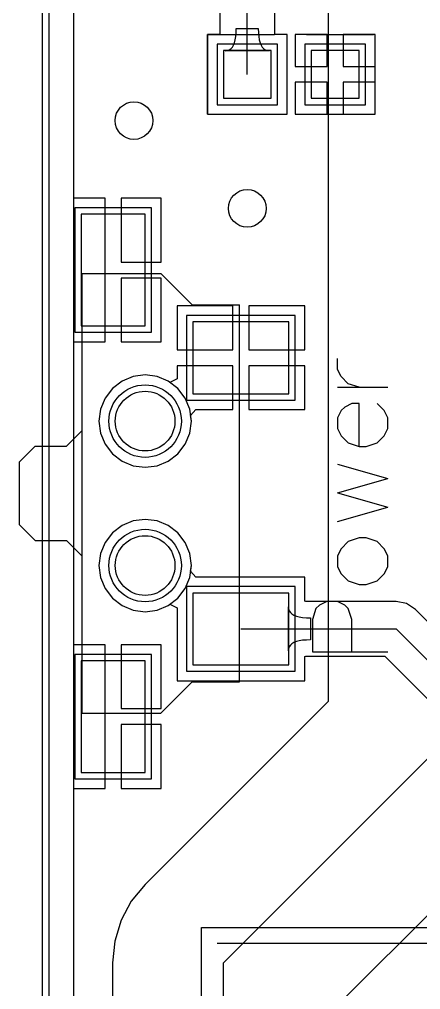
# Model space of a CAD drawing. Header units: millimetres. Extents: x 73 to 121, y 30 to 140.
# Drawn here: x 76.77 to 83.15, y 55.78 to 71.23 of the extents above; entities that cross this region are included whole.
import ezdxf

# ---------------------------------------------------------------- set-up
doc = ezdxf.new("R2010")
doc.units = ezdxf.units.MM
for name, color, linetype in [('BottomLayer', 5, 'Continuous'), ('BottomOverlay', 54, 'Continuous'), ('BottomSolder', 6, 'Continuous'), ('KeepOutLayer', 6, 'Continuous'), ('Mechanical1', 6, 'Continuous'), ('Mechanical4', 56, 'Continuous'), ('MultiLayer', 9, 'Continuous'), ('TopLayer', 1, 'Continuous'), ('TopOverlay', 2, 'Continuous'), ('TopPaste', 8, 'Continuous'), ('TopSolder', 216, 'Continuous')]:
    doc.layers.add(name, color=color, linetype=linetype)

# ---------------------------------------------------------------- blocks, each defined once
blk = doc.blocks.new('C0603_2')
at = {"layer": 'TopLayer'}
for p, q in [((-0.356, 0.559), (-0.356, -0.203)), ((0.406, 0.559), (-0.356, 0.559)), ((0.406, -0.203), (0.406, 0.559)), ((1.041, 0.559), (1.041, -0.203)), ((1.803, 0.559), (1.041, 0.559)), ((1.803, -0.203), (1.803, 0.559)), ((-0.356, -0.203), (0.406, -0.203)), ((1.041, -0.203), (1.803, -0.203))]:
    blk.add_line(p, q, dxfattribs=at)
at = {"layer": 'TopOverlay'}
for p, q in [((-0.61, 0.813), (0.457, 0.813)), ((-0.61, -0.457), (-0.61, 0.813)), ((0.965, 0.813), (2.032, 0.813)), ((2.057, -0.457), (2.057, 0.813)), ((-0.61, -0.457), (0.457, -0.457)), ((0.965, -0.457), (2.032, -0.457))]:
    blk.add_line(p, q, dxfattribs=at)
at = {"layer": 'TopPaste'}
for p, q in [((-0.356, 0.559), (-0.356, -0.203)), ((0.406, 0.559), (-0.356, 0.559)), ((0.406, -0.203), (0.406, 0.559)), ((1.041, 0.559), (1.041, -0.203)), ((1.803, 0.559), (1.041, 0.559)), ((1.803, -0.203), (1.803, 0.559)), ((-0.356, -0.203), (0.406, -0.203)), ((1.041, -0.203), (1.803, -0.203))]:
    blk.add_line(p, q, dxfattribs=at)
at = {"layer": 'TopSolder'}
for p, q in [((-0.457, 0.66), (-0.457, -0.305)), ((0.508, 0.66), (-0.457, 0.66)), ((0.508, -0.305), (0.508, 0.66)), ((0.94, 0.66), (0.94, -0.305)), ((1.905, 0.66), (0.94, 0.66)), ((1.905, -0.305), (1.905, 0.66)), ((-0.457, -0.305), (0.508, -0.305)), ((0.94, -0.305), (1.905, -0.305))]:
    blk.add_line(p, q, dxfattribs=at)
blk = doc.blocks.new('SWITCH_SIDE_56')
at = {"layer": 'BottomLayer'}
for centre in [(0, 0), (2.3, 0)]:
    blk.add_circle(centre, 0.475, dxfattribs=at)
at = {"layer": 'BottomSolder'}
for centre in [(0, 0), (2.3, 0)]:
    blk.add_circle(centre, 0.577, dxfattribs=at)
at = {"layer": 'MultiLayer'}
for centre in [(0, 0), (2.3, 0)]:
    blk.add_circle(centre, 0.475, dxfattribs=at)
at = {"layer": 'TopLayer'}
for p, q in [((-0.437, 2.286), (-1.58, 2.286)), ((-1.58, 2.286), (-1.58, 0.762)), ((-0.437, 0.762), (-0.437, 2.286)), ((3.881, 2.286), (2.738, 2.286)), ((2.738, 2.286), (2.738, 0.762)), ((3.881, 0.762), (3.881, 2.286)), ((-1.58, 0.762), (-0.437, 0.762)), ((2.738, 0.762), (3.881, 0.762)), ((-3.295, 0), (-3.295, -1.016)), ((-1.517, 0), (-3.295, 0)), ((-1.517, -1.016), (-1.517, 0)), ((3.817, 0), (3.817, -1.016)), ((5.595, 0), (3.817, 0)), ((5.595, -1.016), (5.595, 0)), ((-3.295, -1.016), (-1.517, -1.016)), ((3.817, -1.016), (5.595, -1.016))]:
    blk.add_line(p, q, dxfattribs=at)
for centre in [(0, 0), (2.3, 0)]:
    blk.add_circle(centre, 0.475, dxfattribs=at)
at = {"layer": 'TopOverlay'}
for p, q in [((4.15, 1.5), (-1.85, 1.5)), ((-1.85, 0.75), (-1.85, 1.5)), ((4.15, 0.75), (4.15, 1.5)), ((-2.35, 0.25), (-1.85, 0.75)), ((4.65, 0.25), (4.15, 0.75)), ((-2.35, -1), (-2.35, 0.25)), ((4.65, -1), (4.65, 0.25)), ((0.15, -1), (-2.35, -1)), ((2.15, -1), (0.15, -1)), ((0.4, -1.25), (0.15, -1)), ((1.9, -1.25), (2.15, -1)), ((4.65, -1), (2.15, -1)), ((0.4, -1.75), (0.4, -1.25)), ((1.9, -1.75), (1.9, -1.25)), ((0.65, -2), (0.4, -1.75)), ((1.65, -2), (1.9, -1.75)), ((1.65, -2), (0.65, -2))]:
    blk.add_line(p, q, dxfattribs=at)
at = {"layer": 'TopPaste'}
for p, q in [((-0.437, 2.286), (-1.58, 2.286)), ((-1.58, 2.286), (-1.58, 0.762)), ((-0.437, 0.762), (-0.437, 2.286)), ((3.881, 2.286), (2.738, 2.286)), ((2.738, 2.286), (2.738, 0.762)), ((3.881, 0.762), (3.881, 2.286)), ((-1.58, 0.762), (-0.437, 0.762)), ((2.738, 0.762), (3.881, 0.762)), ((-3.295, 0), (-3.295, -1.016)), ((-1.517, 0), (-3.295, 0)), ((-1.517, -1.016), (-1.517, 0)), ((3.817, 0), (3.817, -1.016)), ((5.595, 0), (3.817, 0)), ((5.595, -1.016), (5.595, 0)), ((-3.295, -1.016), (-1.517, -1.016)), ((3.817, -1.016), (5.595, -1.016))]:
    blk.add_line(p, q, dxfattribs=at)
at = {"layer": 'TopSolder'}
for p, q in [((-0.336, 2.388), (-1.682, 2.388)), ((-1.682, 2.388), (-1.682, 0.66)), ((-0.336, 0.66), (-0.336, 2.388)), ((3.982, 2.388), (2.636, 2.388)), ((2.636, 2.388), (2.636, 0.66)), ((3.982, 0.66), (3.982, 2.388)), ((-1.682, 0.66), (-0.336, 0.66)), ((2.636, 0.66), (3.982, 0.66)), ((-3.396, 0.102), (-3.396, -1.118)), ((-1.415, 0.102), (-3.396, 0.102)), ((-1.415, -1.118), (-1.415, 0.102)), ((3.716, 0.102), (3.716, -1.118)), ((5.697, 0.102), (3.716, 0.102)), ((5.697, -1.118), (5.697, 0.102)), ((-3.396, -1.118), (-1.415, -1.118)), ((3.716, -1.118), (5.697, -1.118))]:
    blk.add_line(p, q, dxfattribs=at)
for centre in [(0, 0), (2.3, 0)]:
    blk.add_circle(centre, 0.577, dxfattribs=at)
blk = doc.blocks.new('IRL2203_70')
at = {"layer": 'Mechanical1'}
for p, q in [((-2.8, 12.82), (-2.8, 3.16)), ((7.88, 12.82), (7.88, 3.16))]:
    blk.add_line(p, q, dxfattribs=at)
at = {"layer": 'Mechanical4'}
for p, q in [((-0.91, 14.94), (-0.91, 13.07)), ((-0.91, 14.94), (5.99, 14.94)), ((5.99, 14.94), (5.99, 13.07)), ((-3.05, 13.07), (-0.91, 13.07)), ((-3.05, 13.07), (-3.05, 2.91)), ((5.99, 13.07), (8.13, 13.07)), ((8.13, 13.07), (8.13, 2.91)), ((-0.78, 2.91), (-3.05, 2.91)), ((-0.78, 2.91), (-0.78, -2.14)), ((5.86, 2.91), (8.13, 2.91)), ((5.86, 2.91), (5.86, -2.14)), ((-0.78, -2.14), (5.86, -2.14))]:
    blk.add_line(p, q, dxfattribs=at)
at = {"layer": 'TopLayer'}
for p, q in [((-0.655, 14.69), (-0.655, 6.69)), ((5.735, 14.69), (-0.655, 14.69)), ((5.735, 6.69), (5.735, 14.69)), ((-0.655, 6.69), (5.735, 6.69)), ((-0.53, 1.89), (-0.53, -1.89)), ((0.53, 1.89), (-0.53, 1.89)), ((0.53, -1.89), (0.53, 1.89)), ((4.55, 1.89), (4.55, -1.89)), ((5.61, 1.89), (4.55, 1.89)), ((5.61, -1.89), (5.61, 1.89)), ((-0.53, -1.89), (0.53, -1.89)), ((4.55, -1.89), (5.61, -1.89))]:
    blk.add_line(p, q, dxfattribs=at)
at = {"layer": 'TopOverlay'}
blk.add_line((-2.8, 3.16), (7.86, 3.16), dxfattribs=at)
blk.add_circle((-1.51, -0.4), 0.25, dxfattribs=at)
at = {"layer": 'TopPaste'}
for p, q in [((-0.655, 14.69), (-0.655, 6.69)), ((5.735, 14.69), (-0.655, 14.69)), ((4.577, 14.689), (4.577, 14.55)), ((5.59, 14.689), (4.577, 14.689)), ((5.59, 14.55), (5.59, 14.689)), ((5.735, 6.69), (5.735, 14.69)), ((1.428, 14.599), (1.428, 14.55)), ((3.34, 14.599), (1.428, 14.599)), ((1.428, 14.55), (3.34, 14.55)), ((3.34, 14.55), (3.34, 14.599)), ((4.577, 14.55), (5.59, 14.55)), ((1.412, 10.842), (1.412, 11.8)), ((1.412, 11.8), (3.34, 11.8)), ((3.34, 11.8), (3.34, 10.842)), ((4.572, 10.815), (4.572, 11.8)), ((4.572, 11.8), (5.59, 11.8)), ((5.59, 11.8), (5.59, 10.815)), ((3.34, 10.842), (1.412, 10.842)), ((5.59, 10.815), (4.572, 10.815)), ((1.402, 6.968), (1.402, 9.05)), ((1.402, 9.05), (3.34, 9.05)), ((3.34, 9.05), (3.34, 6.968)), ((4.566, 6.958), (4.566, 9.05)), ((4.566, 9.05), (5.59, 9.05)), ((5.59, 9.05), (5.59, 6.958)), ((3.34, 6.968), (1.402, 6.968)), ((5.59, 6.958), (4.566, 6.958)), ((-0.655, 6.69), (5.735, 6.69)), ((-0.53, 1.89), (-0.53, -1.89)), ((0.53, 1.89), (-0.53, 1.89)), ((0.53, -1.89), (0.53, 1.89)), ((4.55, 1.89), (4.55, -1.89)), ((5.61, 1.89), (4.55, 1.89)), ((5.61, -1.89), (5.61, 1.89)), ((-0.53, -1.89), (0.53, -1.89)), ((4.55, -1.89), (5.61, -1.89))]:
    blk.add_line(p, q, dxfattribs=at)
at = {"layer": 'TopSolder'}
for p, q in [((-0.757, 14.792), (-0.757, 6.588)), ((5.837, 14.792), (-0.757, 14.792)), ((5.837, 6.588), (5.837, 14.792)), ((-0.757, 6.588), (5.837, 6.588)), ((-0.632, 1.992), (-0.632, -1.992)), ((0.632, 1.992), (-0.632, 1.992)), ((0.632, -1.992), (0.632, 1.992)), ((4.448, 1.992), (4.448, -1.992)), ((5.712, 1.992), (4.448, 1.992)), ((5.712, -1.992), (5.712, 1.992)), ((-0.632, -1.992), (0.632, -1.992)), ((4.448, -1.992), (5.712, -1.992))]:
    blk.add_line(p, q, dxfattribs=at)
blk = doc.blocks.new('18650____________B_71')
at = {"layer": 'BottomOverlay'}
blk.add_line((76.531, 2.01), (-0.469, 2.01), dxfattribs=at)

msp = doc.modelspace()

# ---------------------------------------------------------------- linework, layer by layer
at = {"layer": 'BottomLayer'}
for p, q in [((77.63, 30.335), (77.63, 136.308)), ((81.677, 83.928), (81.677, 60.369)), ((78.575, 65.545), (78.398, 65.472)), ((78.765, 65.57), (78.575, 65.545)), ((78.956, 65.545), (78.765, 65.57)), ((79.133, 65.472), (78.956, 65.545)), ((78.398, 65.472), (78.245, 65.355)), ((79.285, 65.355), (79.133, 65.472)), ((78.245, 65.355), (78.129, 65.203)), ((79.402, 65.203), (79.285, 65.355)), ((78.129, 65.203), (78.055, 65.025)), ((79.476, 65.025), (79.402, 65.203)), ((78.055, 65.025), (78.03, 64.835)), ((79.501, 64.835), (79.476, 65.025)), ((78.03, 64.835), (78.055, 64.645)), ((79.476, 64.645), (79.501, 64.835)), ((78.055, 64.645), (78.129, 64.467)), ((79.402, 64.467), (79.476, 64.645)), ((78.129, 64.467), (78.245, 64.315)), ((79.285, 64.315), (79.402, 64.467)), ((78.245, 64.315), (78.398, 64.198)), ((79.133, 64.198), (79.285, 64.315)), ((78.398, 64.198), (78.575, 64.125)), ((78.956, 64.125), (79.133, 64.198)), ((78.575, 64.125), (78.765, 64.1)), ((78.765, 64.1), (78.956, 64.125)), ((78.575, 63.245), (78.398, 63.172)), ((78.765, 63.27), (78.575, 63.245)), ((78.956, 63.245), (78.765, 63.27)), ((79.133, 63.172), (78.956, 63.245)), ((78.245, 63.055), (78.129, 62.902)), ((78.398, 63.172), (78.245, 63.055)), ((79.285, 63.055), (79.133, 63.172)), ((79.402, 62.902), (79.285, 63.055)), ((78.129, 62.902), (78.055, 62.725)), ((79.476, 62.725), (79.402, 62.902)), ((78.055, 62.725), (78.03, 62.535)), ((79.501, 62.535), (79.476, 62.725)), ((78.03, 62.535), (78.055, 62.344)), ((79.476, 62.344), (79.501, 62.535)), ((78.055, 62.344), (78.129, 62.167)), ((79.402, 62.167), (79.476, 62.344)), ((78.129, 62.167), (78.245, 62.015)), ((79.285, 62.015), (79.402, 62.167)), ((78.245, 62.015), (78.398, 61.898)), ((79.133, 61.898), (79.285, 62.015)), ((78.398, 61.898), (78.575, 61.825)), ((78.575, 61.825), (78.765, 61.8)), ((78.765, 61.8), (78.956, 61.825)), ((78.956, 61.825), (79.133, 61.898)), ((81.677, 60.369), (78.764, 57.456)), ((80.01, 56.21), (83.439, 59.639)), ((81.772, 55.48), (84.685, 58.393)), ((78.764, 57.456), (78.545, 57.189)), ((78.545, 57.189), (78.382, 56.885)), ((78.382, 56.885), (78.281, 56.554)), ((78.281, 56.554), (78.248, 56.21)), ((78.248, 56.21), (78.248, 53.67)), ((80.01, 53.67), (80.01, 56.21))]:
    msp.add_line(p, q, dxfattribs=at)
for centre in [(78.588, 69.621), (80.391, 68.224)]:
    msp.add_circle(centre, 0.3, dxfattribs=at)
at = {"layer": 'KeepOutLayer'}
msp.add_line((77.241, 29.947), (77.241, 137.437), dxfattribs=at)
at = {"layer": 'MultiLayer'}
for centre in [(78.588, 69.621), (80.391, 68.224)]:
    msp.add_circle(centre, 0.3, dxfattribs=at)
at = {"layer": 'TopLayer'}
for p, q in [((77.63, 68.384), (77.63, 75.672)), ((80.391, 70.358), (80.391, 72.974)), ((79.954, 72.321), (79.954, 71.011)), ((80.828, 71.011), (80.828, 72.321)), ((80.214, 71.019), (80.216, 71.086)), ((80.216, 71.086), (80.566, 71.086)), ((80.566, 71.086), (80.568, 71.019)), ((79.952, 70.993), (79.756, 70.993)), ((79.756, 70.993), (79.756, 69.723)), ((79.954, 71.011), (79.952, 70.993)), ((80.2, 70.906), (80.209, 70.959)), ((80.209, 70.959), (80.214, 71.019)), ((80.568, 71.019), (80.573, 70.959)), ((80.573, 70.959), (80.582, 70.906)), ((80.83, 70.993), (80.828, 71.011)), ((81.026, 70.993), (80.83, 70.993)), ((81.026, 69.723), (81.026, 70.993)), ((81.661, 70.993), (81.153, 70.993)), ((81.153, 70.993), (81.153, 70.485)), ((81.661, 70.485), (81.661, 70.993)), ((82.423, 70.993), (81.915, 70.993)), ((81.915, 70.993), (81.915, 70.485)), ((82.423, 70.485), (82.423, 70.993)), ((80.13, 70.765), (80.153, 70.789)), ((80.153, 70.789), (80.172, 70.821)), ((80.172, 70.821), (80.188, 70.86)), ((80.188, 70.86), (80.2, 70.906)), ((80.582, 70.906), (80.594, 70.86)), ((80.594, 70.86), (80.61, 70.821)), ((80.61, 70.821), (80.629, 70.789)), ((80.629, 70.789), (80.652, 70.765)), ((80.041, 70.733), (80.074, 70.736)), ((80.741, 70.733), (80.041, 70.733)), ((80.074, 70.736), (80.104, 70.747)), ((80.104, 70.747), (80.13, 70.765)), ((80.652, 70.765), (80.678, 70.747)), ((80.678, 70.747), (80.708, 70.736)), ((80.708, 70.736), (80.741, 70.733)), ((81.153, 70.485), (81.661, 70.485)), ((81.915, 70.485), (82.423, 70.485)), ((81.661, 70.231), (81.153, 70.231)), ((81.153, 70.231), (81.153, 69.723)), ((81.661, 69.723), (81.661, 70.231)), ((82.423, 70.231), (81.915, 70.231)), ((81.915, 70.231), (81.915, 69.723)), ((82.423, 69.723), (82.423, 70.231)), ((79.756, 69.723), (81.026, 69.723)), ((81.153, 69.723), (81.661, 69.723)), ((81.915, 69.723), (82.423, 69.723)), ((78.13, 68.384), (77.63, 68.384)), ((78.13, 67.241), (78.13, 68.384)), ((79.019, 68.384), (78.384, 68.384)), ((78.384, 68.384), (78.384, 67.368)), ((79.019, 67.368), (79.019, 68.384)), ((78.13, 66.098), (78.13, 67.241)), ((78.384, 67.368), (79.019, 67.368)), ((79.019, 67.114), (78.384, 67.114)), ((78.384, 67.114), (78.384, 66.098)), ((79.019, 66.098), (79.019, 67.114)), ((80.162, 66.669), (79.273, 66.669)), ((79.273, 66.669), (79.273, 65.971)), ((80.162, 65.971), (80.162, 66.669)), ((81.305, 66.669), (80.416, 66.669)), ((80.416, 66.669), (80.416, 65.971)), ((81.305, 65.971), (81.305, 66.669)), ((77.63, 61.272), (77.63, 66.098)), ((77.63, 66.098), (78.13, 66.098)), ((78.384, 66.098), (79.019, 66.098)), ((79.273, 65.971), (80.162, 65.971)), ((80.416, 65.971), (81.305, 65.971)), ((80.162, 65.717), (79.273, 65.717)), ((79.273, 65.717), (79.273, 65.508)), ((80.162, 65.018), (80.162, 65.717)), ((81.305, 65.717), (80.416, 65.717)), ((80.416, 65.717), (80.416, 65.018)), ((81.305, 65.018), (81.305, 65.717)), ((78.575, 65.545), (78.398, 65.472)), ((78.765, 65.57), (78.575, 65.545)), ((78.956, 65.545), (78.765, 65.57)), ((79.133, 65.472), (78.956, 65.545)), ((78.398, 65.472), (78.245, 65.355)), ((79.159, 65.451), (79.133, 65.472)), ((79.273, 65.508), (79.159, 65.451)), ((78.245, 65.355), (78.129, 65.203)), ((78.129, 65.203), (78.055, 65.025)), ((78.055, 65.025), (78.03, 64.835)), ((79.489, 64.923), (79.573, 65.018)), ((79.501, 64.835), (79.489, 64.923)), ((79.573, 65.018), (80.162, 65.018)), ((80.416, 65.018), (81.305, 65.018)), ((78.03, 64.835), (78.055, 64.645)), ((79.476, 64.645), (79.501, 64.835)), ((78.055, 64.645), (78.129, 64.467)), ((79.402, 64.467), (79.476, 64.645)), ((78.129, 64.467), (78.245, 64.315)), ((79.285, 64.315), (79.402, 64.467)), ((78.245, 64.315), (78.398, 64.198)), ((79.133, 64.198), (79.285, 64.315)), ((78.398, 64.198), (78.575, 64.125)), ((78.956, 64.125), (79.133, 64.198)), ((78.575, 64.125), (78.765, 64.1)), ((78.765, 64.1), (78.956, 64.125)), ((78.575, 63.245), (78.398, 63.172)), ((78.765, 63.27), (78.575, 63.245)), ((78.956, 63.245), (78.765, 63.27)), ((79.133, 63.172), (78.956, 63.245)), ((78.245, 63.055), (78.129, 62.902)), ((78.398, 63.172), (78.245, 63.055)), ((79.285, 63.055), (79.133, 63.172)), ((79.402, 62.902), (79.285, 63.055)), ((78.129, 62.902), (78.055, 62.725)), ((79.476, 62.725), (79.402, 62.902)), ((78.055, 62.725), (78.03, 62.535)), ((79.501, 62.535), (79.476, 62.725)), ((78.03, 62.535), (78.055, 62.344)), ((79.489, 62.447), (79.501, 62.535)), ((79.573, 62.351), (79.489, 62.447)), ((78.055, 62.344), (78.129, 62.167)), ((81.305, 62.351), (79.573, 62.351)), ((81.305, 61.965), (81.305, 62.351)), ((78.129, 62.167), (78.245, 62.015)), ((78.245, 62.015), (78.398, 61.898)), ((81.323, 61.963), (81.305, 61.965)), ((82.759, 61.963), (81.323, 61.963)), ((82.926, 61.93), (82.759, 61.963)), ((78.398, 61.898), (78.575, 61.825)), ((78.575, 61.825), (78.765, 61.8)), ((78.765, 61.8), (78.956, 61.825)), ((78.956, 61.825), (79.133, 61.898)), ((79.133, 61.898), (79.159, 61.918)), ((79.159, 61.918), (79.273, 61.862)), ((79.273, 61.862), (79.273, 60.7)), ((81.045, 61.176), (81.045, 61.876)), ((81.045, 61.876), (81.049, 61.843)), ((81.049, 61.843), (81.059, 61.813)), ((81.059, 61.813), (81.077, 61.787)), ((83.068, 61.835), (82.926, 61.93)), ((84.198, 60.705), (83.068, 61.835)), ((81.077, 61.787), (81.102, 61.764)), ((81.102, 61.764), (81.134, 61.745)), ((81.134, 61.745), (81.172, 61.729)), ((81.172, 61.729), (81.218, 61.717)), ((81.218, 61.717), (81.271, 61.708)), ((81.271, 61.708), (81.331, 61.703)), ((81.331, 61.703), (81.398, 61.701)), ((81.398, 61.701), (81.398, 61.351)), ((80.289, 61.526), (82.759, 61.526)), ((82.759, 61.526), (84.417, 59.868)), ((81.271, 61.344), (81.218, 61.335)), ((81.331, 61.349), (81.271, 61.344)), ((81.398, 61.351), (81.331, 61.349)), ((78.13, 61.272), (77.63, 61.272)), ((78.13, 60.129), (78.13, 61.272)), ((79.019, 61.272), (78.384, 61.272)), ((78.384, 61.272), (78.384, 60.256)), ((79.019, 60.256), (79.019, 61.272)), ((81.049, 61.209), (81.045, 61.176)), ((81.059, 61.239), (81.049, 61.209)), ((81.077, 61.265), (81.059, 61.239)), ((81.102, 61.288), (81.077, 61.265)), ((81.134, 61.307), (81.102, 61.288)), ((81.172, 61.323), (81.134, 61.307)), ((81.218, 61.335), (81.172, 61.323)), ((81.305, 61.087), (81.323, 61.089)), ((81.305, 60.7), (81.305, 61.087)), ((81.323, 61.089), (82.578, 61.089)), ((82.578, 61.089), (83.979, 59.687)), ((79.273, 60.7), (81.305, 60.7)), ((78.13, 58.986), (78.13, 60.129)), ((78.384, 60.256), (79.019, 60.256)), ((79.019, 60.002), (78.384, 60.002)), ((78.384, 60.002), (78.384, 58.986)), ((79.019, 58.986), (79.019, 60.002)), ((77.63, 30.335), (77.63, 58.986)), ((77.63, 58.986), (78.13, 58.986)), ((78.384, 58.986), (79.019, 58.986))]:
    msp.add_line(p, q, dxfattribs=at)
for centre in [(78.588, 69.621), (80.391, 68.224)]:
    msp.add_circle(centre, 0.3, dxfattribs=at)
at = {"layer": 'TopOverlay'}
for p, q in [((81.826, 65.659), (81.826, 65.831)), ((81.884, 65.545), (81.826, 65.659)), ((81.998, 65.431), (81.884, 65.545)), ((81.826, 65.374), (82.626, 65.374)), ((82.169, 65.374), (81.998, 65.431)), ((81.941, 65.06), (81.884, 65.002)), ((82.055, 65.117), (81.941, 65.06)), ((82.169, 65.117), (82.055, 65.117)), ((82.169, 64.431), (82.169, 65.117)), ((82.569, 65.002), (82.455, 65.117)), ((81.884, 65.002), (81.826, 64.888)), ((82.626, 64.888), (82.569, 65.002)), ((81.826, 64.888), (81.826, 64.717)), ((82.626, 64.717), (82.626, 64.888)), ((81.826, 64.717), (81.884, 64.602)), ((81.884, 64.602), (81.998, 64.488)), ((82.455, 64.488), (82.569, 64.602)), ((82.569, 64.602), (82.626, 64.717)), ((81.998, 64.488), (82.169, 64.431)), ((82.283, 64.431), (82.455, 64.488)), ((82.169, 64.431), (82.283, 64.431)), ((81.826, 64.151), (82.626, 63.923)), ((81.826, 63.694), (82.626, 63.923)), ((81.826, 63.694), (82.626, 63.466)), ((81.826, 63.237), (82.626, 63.466)), ((81.998, 62.917), (81.884, 62.803)), ((82.169, 62.974), (81.998, 62.917)), ((82.283, 62.974), (82.169, 62.974)), ((82.455, 62.917), (82.283, 62.974)), ((82.569, 62.803), (82.455, 62.917)), ((81.884, 62.803), (81.826, 62.689)), ((82.626, 62.689), (82.569, 62.803)), ((81.826, 62.689), (81.826, 62.517)), ((82.626, 62.517), (82.626, 62.689)), ((81.826, 62.517), (81.884, 62.403)), ((82.569, 62.403), (82.626, 62.517)), ((81.884, 62.403), (81.998, 62.289)), ((81.998, 62.289), (82.169, 62.232)), ((82.283, 62.232), (82.455, 62.289)), ((82.455, 62.289), (82.569, 62.403)), ((82.169, 62.232), (82.283, 62.232)), ((81.655, 61.963), (81.541, 61.906)), ((81.826, 61.963), (81.655, 61.963)), ((81.941, 61.906), (81.826, 61.963)), ((81.484, 61.849), (81.426, 61.677)), ((81.541, 61.906), (81.484, 61.849)), ((81.998, 61.849), (81.941, 61.906)), ((82.055, 61.677), (81.998, 61.849)), ((81.426, 61.677), (81.426, 61.163)), ((82.055, 61.163), (82.055, 61.677)), ((81.426, 61.163), (82.626, 61.163))]:
    msp.add_line(p, q, dxfattribs=at)

# ---------------------------------------------------------------- block references
for name, p, rotation in [('18650____________B_71', (75.12, 126.379), 270), ('C0603_2', (80.366, 70.18), 360), ('SWITCH_SIDE_56', (78.765, 64.835), 270), ('IRL2203_70', (92.732, 48.641), 90)]:
    msp.add_blockref(name, p, dxfattribs=dict(rotation=rotation))

doc.saveas('drawing.dxf')
